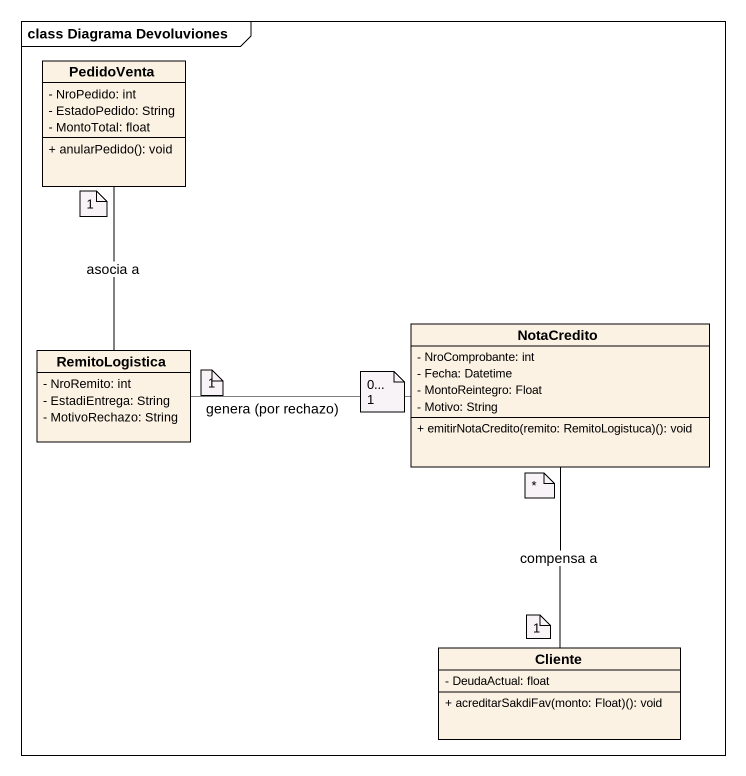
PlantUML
@startuml
mainframe class Diagrama Devoluviones
hide circle
hide empty members
skinparam classAttributeIconSize 0
class PedidoVenta {
  - NroPedido: int
  - EstadoPedido: String
  - MontoTotal: float
  + anularPedido(): void
}
class NotaCredito {
  - NroComprobante: int
  - Fecha: Datetime
  - MontoReintegro: Float
  - Motivo: String
  + emitirNotaCredito(remito: RemitoLogistuca)(): void
}
class RemitoLogistica {
  - NroRemito: int
  - EstadiEntrega: String
  - MotivoRechazo: String
}
class Cliente {
  - DeudaActual: float
  + acreditarSakdiFav(monto: Float)(): void
}
PedidoVenta -- RemitoLogistica : asocia a
NotaCredito -- Cliente : compensa a
RemitoLogistica -right- NotaCredito : genera (por rechazo)
note as N1
  1
end note
note as N2
  1
end note
note as N3
  0...1
end note
note as N4
  *
end note
note as N5
  1
end note
@enduml
